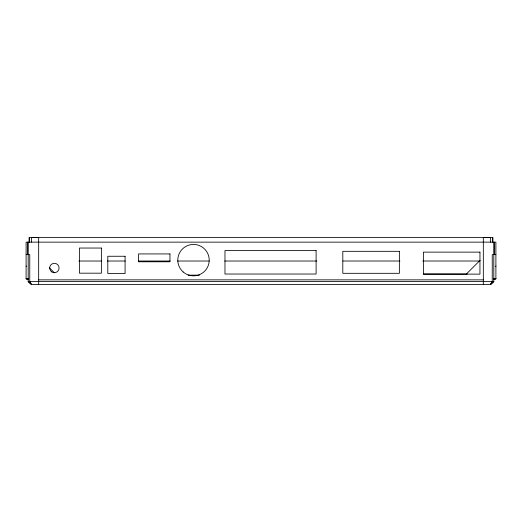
<?xml version="1.0" encoding="UTF-8"?>
<svg xmlns="http://www.w3.org/2000/svg" width="522" height="522" viewBox="0 0 522 522"><rect width="100%" height="100%" fill="white"/><g stroke="black" fill="none" stroke-linecap="round" stroke-linejoin="round"><path stroke-width="0.78" d="M28.195 279.661L28.195 278.715M29.232 242.306L29.232 237.425L492.768 237.425L492.768 242.306M28.195 242.143L28.195 281.423L31.601 284.562L490.412 284.562L492.239 281.417L492.239 254.625L495.9 254.625M465.82 274.579L480.103 260.295M26.1 254.625L29.761 254.625L29.761 281.417L31.588 284.562L28.195 281.417L493.805 281.417L490.406 284.562L493.805 281.417L493.805 242.143M490.399 284.562L493.805 281.417M31.614 237.464L37.897 237.464M484.129 237.425L490.412 237.425L490.399 242.143M78.868 261.02L101.686 261.02M107.388 261.02L125.319 261.02M138.356 261.02L170.139 261.02M177.473 261.02L209.257 261.02M224.741 261.02L316.828 261.02M342.908 261.02L399.95 261.013M422.768 261.013L479.816 261.013M423.322 274.03L467.112 274.043M188.057 275.14L199.469 275.14M38.667 279.851L483.333 279.851M28.195 281.423L31.601 284.562M49.309 267.708L54.451 272.849M494.327 242.143L494.327 254.625M492.768 237.425L492.755 242.143M483.333 237.425L483.333 284.562M38.667 237.425L38.667 284.562M31.601 237.425L31.601 242.143M29.245 237.425L29.232 242.143M27.673 242.143L27.673 254.625M26.374 266.35A5.488 1.214 0 0 1 26.107 265.972M28.364 279.694A5.488 1.214 0 0 1 26.107 278.715L26.1 242.143L495.9 242.143L495.9 278.709A5.488 1.214 0 0 1 493.636 279.694M495.9 265.972A5.488 1.214 0 0 1 495.632 266.35M101.379 248.041L79.383 248.041L79.383 273.182L101.379 273.182L101.379 248.041M316.104 250.56L224.975 250.56L224.975 274.024L316.104 274.024L316.104 250.56M399.369 251.317L342.804 251.317L342.804 273.313L399.369 273.313L399.369 251.317M479.953 252.133L423.388 252.133L423.388 274.128L479.953 274.128L479.953 252.133M169.957 253.927L138.532 253.927L138.532 261.783L169.957 261.783L169.957 253.927M125.084 256.256L107.8 256.256L107.8 273.541L125.084 273.541L125.084 256.256M28.456 278.715L26.107 278.715L28.449 278.715M495.9 278.709L493.544 278.709L495.9 278.709M51.809 271.955A4.711 4.711 0 0 0 59.09 268.262A4.711 4.711 0 0 0 52.246 263.806A4.711 4.711 0 0 0 51.809 271.955M183.189 271.982A15.712 15.712 0 0 0 208.924 263.147A15.712 15.712 0 0 0 188.403 245.275A15.712 15.712 0 0 0 183.189 271.982"/></g></svg>
